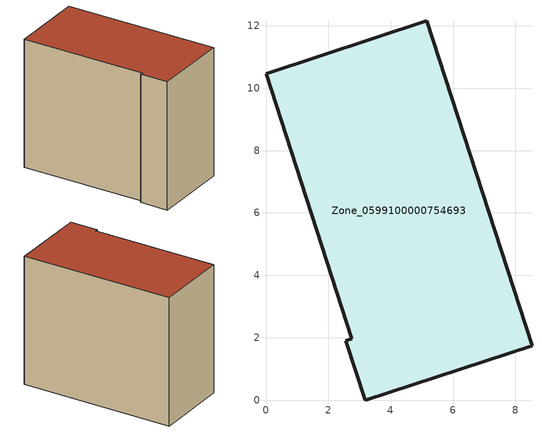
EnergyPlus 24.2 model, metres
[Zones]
Zone_0599100000754693
 floor ground (C_G): 8.53,1.75 3.18,0 2.56,1.9 2.75,1.96 0,10.47 5.16,12.16 z3.8
 wall outside (C_F): 3.18,0 8.53,1.75 5.16,12.16 0,10.47 2.75,1.96 2.56,1.9 3.18,0 z3.8:13.06
 roof outside (C_R): 2.56,1.9 3.18,0 8.53,1.75 5.16,12.16 0,10.47 2.75,1.96 z13.06
[BUILDING]
Pand.0599100000754693: North Axis=0; Terrain=City; Loads Convergence Tolerance Value=0.04; Temperature Convergence Tolerance Value=0.4; Solar Distribution=FullExterior; Maximum Number of Warmup Days=25; Minimum Number of Warmup Days=1
[Site:Location]
Rotterdam.The.Hague.AP_ZH_NLD Design_Conditions: Latitude=51.96; Longitude=4.45; Time Zone=1; Elevation=-4.5
[SITE:GROUNDTEMPERATURE:BUILDINGSURFACE]
18, 18, 18, 18, 18, 18, 18, 18, 18, 18, 18, 18
[MATERIAL] Thermal Absorptance=0.9; Solar Absorptance=0.7; Visible Absorptance=0.7
Name | Roughness | Thickness | Conductivity | Density | Specific Heat
G.TI.2006-2014 | MediumSmooth | 0.15 | 0.06 | 540 | 1210
F.TI.2006-2014 | Rough | 0.3 | 0.12 | 1920 | 840
R.TI.2006-2014 | MediumRough | 0.2 | 0.08 | 1500 | 1000
[CONSTRUCTION]
C_G: G.TI.2006-2014
C_F: F.TI.2006-2014
C_R: R.TI.2006-2014
[ZONE]
Zone_0599100000754693: Type=1; Multiplier=1; Ceiling Height=Autocalculate; Volume=Autocalculate; Floor Area=autocalculate; Part of Total Floor Area=Yes
[ZONEINFILTRATION:DESIGNFLOWRATE]
Infil_Zone_0599100000754693: Zone or ZoneList or Space or SpaceList=Zone_0599100000754693; Schedule=AlwaysOn; Design Flow Rate Calculation Method=Flow/Area; Flow Rate per Floor Area=0.0015; Constant Term Coefficient=1; Temperature Term Coefficient=0; Velocity Term Coefficient=0; Velocity Squared Term Coefficient=0
[HVACTEMPLATE:ZONE:IDEALLOADSAIRSYSTEM]
Zone_0599100000754693: Maximum Heating Supply Air Temperature=50; Minimum Cooling Supply Air Temperature=13; Maximum Heating Supply Air Humidity Ratio=0.0156; Minimum Cooling Supply Air Humidity Ratio=0.0077; Heating Limit=NoLimit; Cooling Limit=NoLimit; Dehumidification Control Type=ConstantSensibleHeatRatio; Cooling Sensible Heat Ratio=0.7; Dehumidification Setpoint=60; Humidification Control Type=None; Humidification Setpoint=30; Outdoor Air Method=None; Outdoor Air Flow Rate per Person=0.00944; Outdoor Air Flow Rate per Zone Floor Area=0; Outdoor Air Flow Rate per Zone=0; Demand Controlled Ventilation Type=None; Outdoor Air Economizer Type=NoEconomizer; Heat Recovery Type=None; Sensible Heat Recovery Effectiveness=0.7; Latent Heat Recovery Effectiveness=0.65
[ZONECONTROL:THERMOSTAT]
ThermostatControl_Zone_0599100000754693: Zone or ZoneList=Zone_0599100000754693; Control Type Schedule=DualSetpointControlType; Control 1=Thermostat_Zone_0599100000754693; Temperature Difference Between Cutout And Setpoint=0
[THERMOSTATSETPOINT:DUALSETPOINT]
Thermostat_Zone_0599100000754693: Heating Setpoint Temperature Schedule=HeatingSetpoint_Zone_0599100000754693; Cooling Setpoint Temperature Schedule=CoolingSetpoint_Zone_0599100000754693
[SCHEDULE:COMPACT]
HeatingSetpoint_Zone_0599100000754693: Through: 12/31, For: AllDays, Until: 24:00, 21
CoolingSetpoint_Zone_0599100000754693: Through: 12/31, For: AllDays, Until: 24:00, 24
DualSetpointControlType: Through: 12/31, For: AllDays, Until: 24:00, 4
AlwaysOn: Through: 12/31, For: AllDays, Until: 24:00, 1
